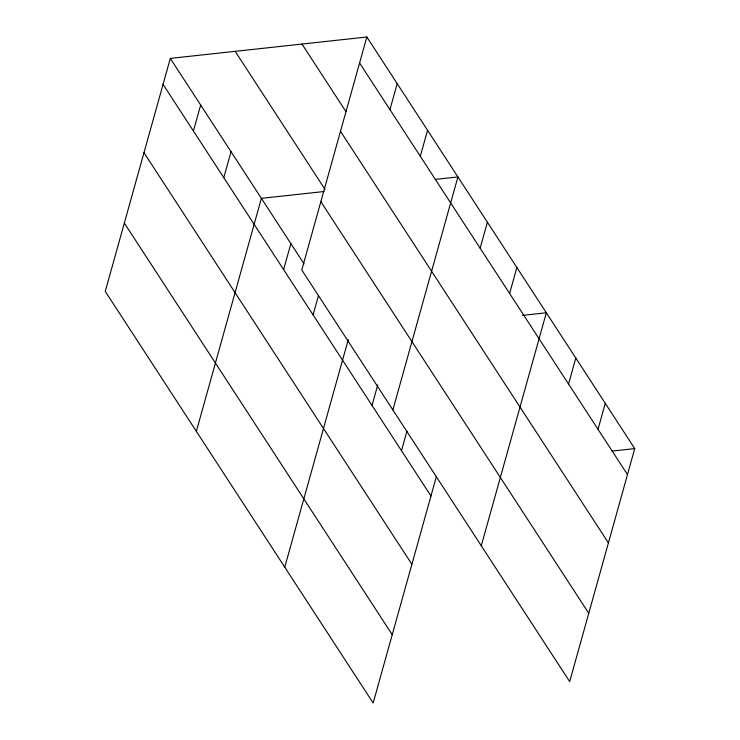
<?xml version="1.0" encoding="UTF-8"?>
<svg xmlns="http://www.w3.org/2000/svg" width="740" height="740" viewBox="0 0 740 740"><rect width="100%" height="100%" fill="white"/><g stroke="black" fill="none" stroke-linecap="round" stroke-linejoin="round"><path stroke-width="1.11" d="M366.837 37L301.781 269.989L569.689 681.605L634.744 448.607L366.837 37L170.311 58.395L105.256 291.394L373.164 703L436.406 476.505M193.418 131.026L200.669 105.052M223.785 177.674L231.037 151.7M196.35 431.337L261.396 198.348L323.972 191.531M283.614 269.601L290.866 243.627M313.085 314.879L318.524 295.399M389.943 109.631L397.195 83.648M284.761 567.173L348.3 339.586M420.302 156.279L427.563 130.296M372.026 405.437L377.77 384.865M392.866 409.942L457.921 176.943L435.166 179.422M401.496 450.716L406.935 431.226M480.14 248.205L487.392 222.222M509.61 293.484L516.862 267.501M481.277 545.769L546.333 312.779L522.44 315.379M568.551 384.032L575.803 358.058M598.022 429.311L605.274 403.328M611.989 451.086L634.744 448.607M359.575 62.983L627.492 474.59M301.985 44.058L345.978 111.657M340.502 131.294L608.419 542.901M235.163 51.338L325.017 189.385M320.855 201.678L588.763 613.284M170.311 58.395L304.038 263.856M163.059 84.379L430.967 495.985M143.986 152.69L411.893 564.305M124.329 223.073L392.237 634.689"/></g></svg>
